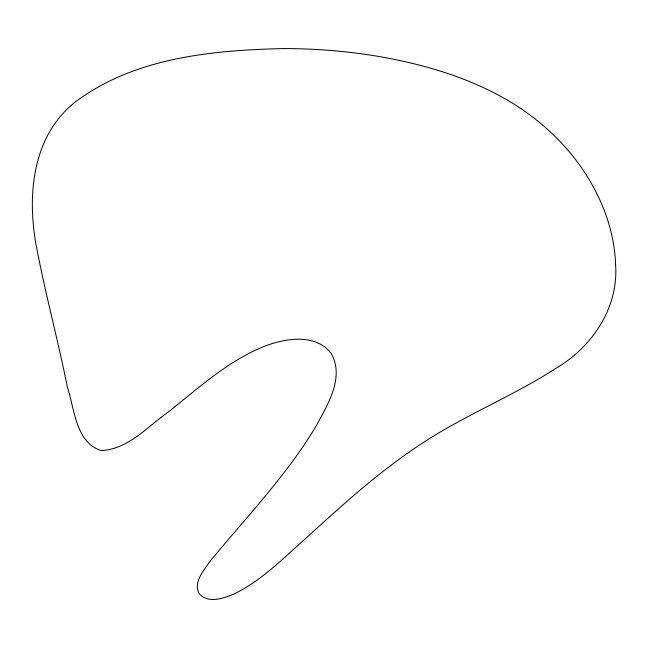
<?xml version="1.0" encoding="UTF-8"?>
<svg xmlns="http://www.w3.org/2000/svg" width="648" height="648" viewBox="0 0 648 648"><rect width="100%" height="100%" fill="white"/><g stroke="black" fill="none" stroke-linecap="round" stroke-linejoin="round"><path stroke-width="0.97" d="M615.6 265C618.54 307.97 592.11 346.907 556.146 368.234C514.05 395.401 467.184 414.161 425.104 441.377C382.409 468.852 344.534 502.905 307.192 537.103C284.731 556.899 263.38 578.947 236.48 592.799C225.496 597.78 208.907 604.463 199.195 593.762C193.007 582.439 203.521 570.775 209.604 561.881C246.353 517.023 287.169 475 316.84 424.796C328.042 403.866 344.55 377.087 331.25 353.5C315.989 333.453 286.538 338.175 265.858 345.716C228.793 360.166 199.033 387.593 168.302 411.998C147.606 426.578 128.053 449.42 101.177 450.563C75.63 442.625 74.455 408.41 67.352 387.01C58.093 340.573 45.627 294.84 36.766 248.338C26.843 197.859 31.371 137.578 74.196 102.838C133.318 57.672 211.58 50.269 283.557 48.568A485.417 367.489 -13.2 0 1 369.417 54.942C420.244 62.953 471.015 77.217 514.957 104.709A321.732 257.467 -18.2 0 1 575.837 159.943C598.776 190.131 614.434 226.768 615.6 265"/></g></svg>
